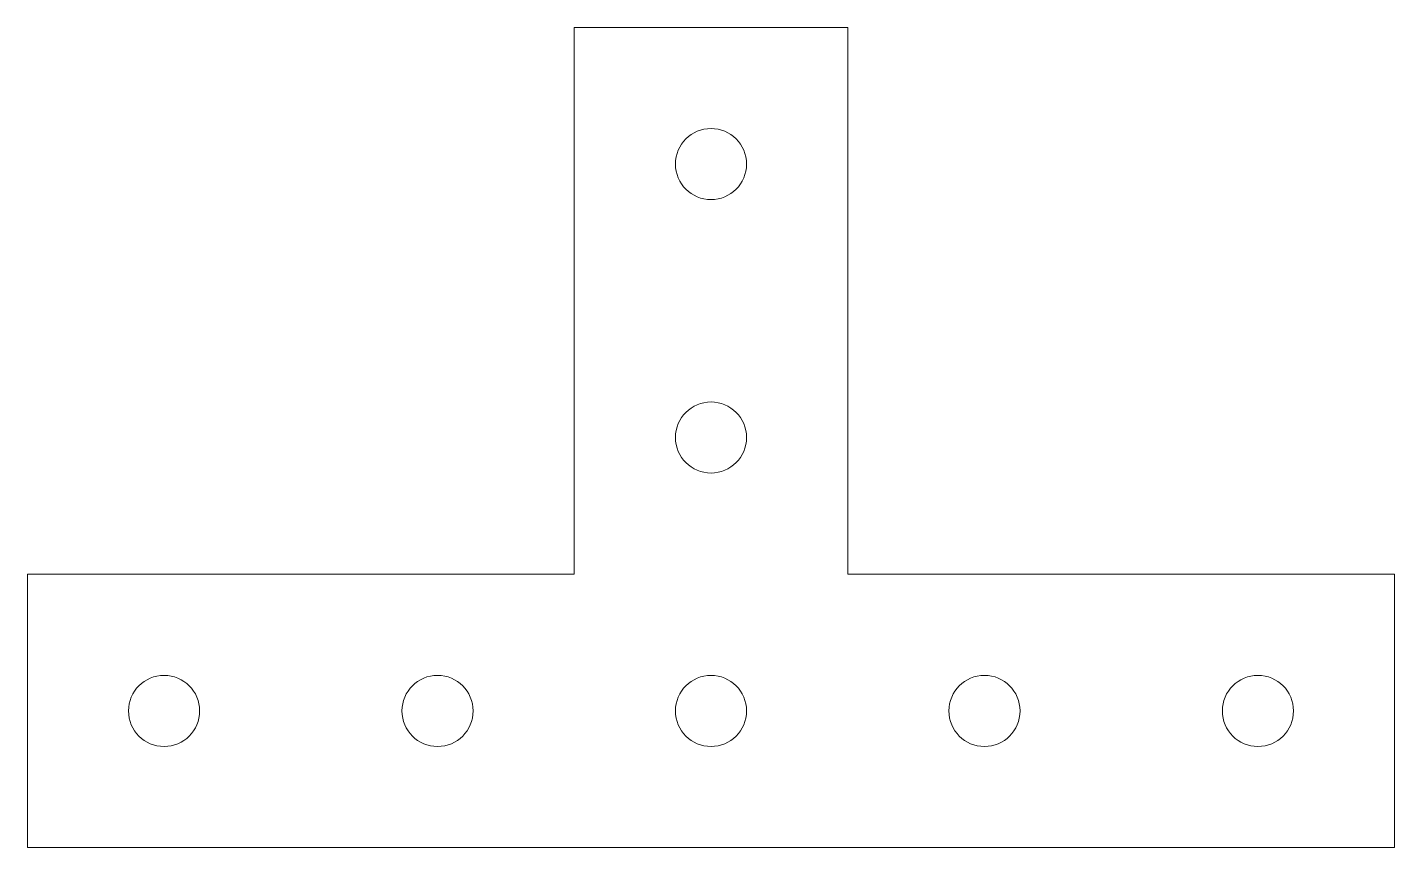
# Model space of a CAD drawing. Header units: inches. Extents: x 1 to 6, y 1 to 4.
import ezdxf

# ---------------------------------------------------------------- set-up
doc = ezdxf.new("R2010")
doc.units = ezdxf.units.IN
doc.layers.get('0').update_dxf_attribs({"linetype": 'CONTINUOUS', "lineweight": 0})

msp = doc.modelspace()

# ---------------------------------------------------------------- linework, layer by layer
for p, q in [((4, 4), (3, 4)), ((3, 4), (3, 2)), ((4, 2), (4, 4)), ((3, 2), (1, 2)), ((1, 2), (1, 1)), ((6, 2), (4, 2)), ((6, 1), (6, 2)), ((1, 1), (6, 1))]:
    msp.add_line(p, q)
for centre in [(3.5, 3.5), (3.5, 2.5), (1.5, 1.5), (2.5, 1.5), (3.5, 1.5), (4.5, 1.5), (5.5, 1.5)]:
    msp.add_circle(centre, 0.13)

doc.saveas('drawing.dxf')
